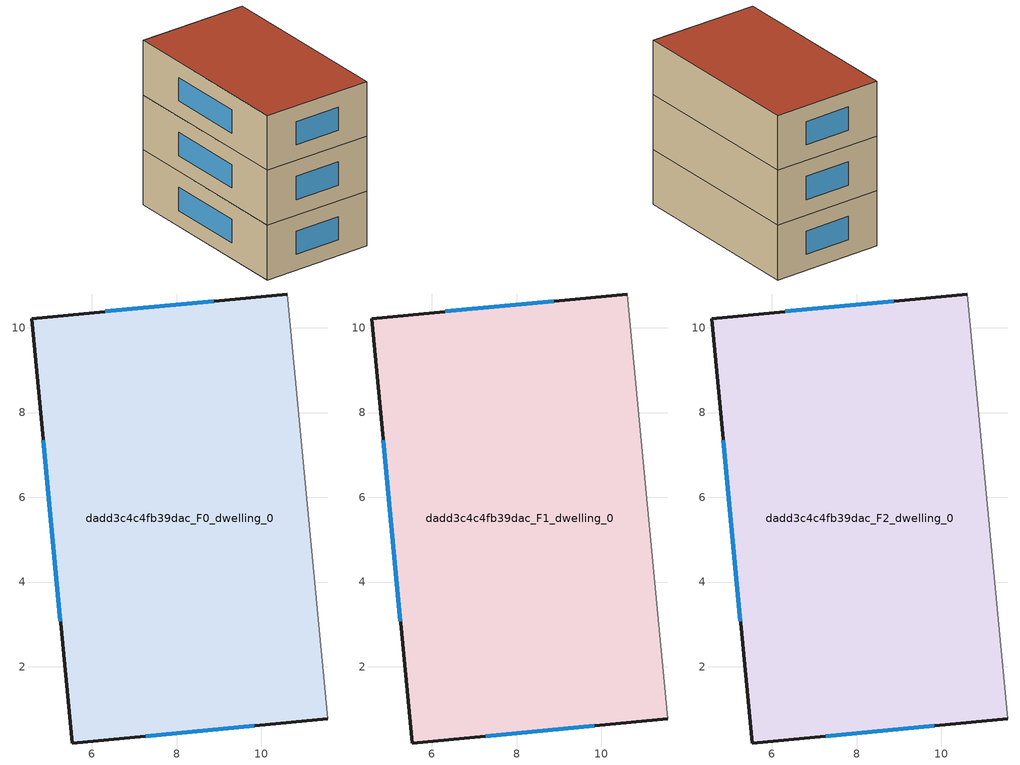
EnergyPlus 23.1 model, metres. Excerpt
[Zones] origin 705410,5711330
dadd3c4c4fb39dac_F0_dwelling_0
 floor ground (EU_floor_Construction): 10.61,10.8 11.57,0.77 5.53,0.2 4.58,10.22 z0
 wall outside (EU_wall_Construction): 10.61,10.8 4.58,10.22 5.53,0.2 11.57,0.77 z0:3
 wall adiabatic (EU_wall_Construction): 11.57,0.77 10.61,10.8 z0:3
 window (EU_Window_Construction): 8.88,10.63 6.31,10.39 / 7.27,0.36 9.84,0.61 / 4.85,7.34 5.26,3.08 z0.86:2.14
dadd3c4c4fb39dac_F1_dwelling_0
 floor to dadd3c4c4fb39dac_F0_dwelling_0 (EU_floor_Construction): 10.61,10.8 11.57,0.77 5.53,0.2 4.58,10.22 z3
 wall outside (EU_wall_Construction): 10.61,10.8 4.58,10.22 5.53,0.2 11.57,0.77 z3:6
 wall adiabatic (EU_wall_Construction): 11.57,0.77 10.61,10.8 z3:6
 window (EU_Window_Construction): 8.88,10.63 6.31,10.39 / 7.27,0.36 9.84,0.61 / 4.85,7.34 5.26,3.08 z3.86:5.14
dadd3c4c4fb39dac_F2_dwelling_0
 floor to dadd3c4c4fb39dac_F1_dwelling_0 (EU_floor_Construction): 10.61,10.8 11.57,0.77 5.53,0.2 4.58,10.22 z6
 wall outside (EU_wall_Construction): 10.61,10.8 4.58,10.22 5.53,0.2 11.57,0.77 z6:9
 wall adiabatic (EU_wall_Construction): 11.57,0.77 10.61,10.8 z6:9
 window (EU_Window_Construction): 8.88,10.63 6.31,10.39 / 7.27,0.36 9.84,0.61 / 4.85,7.34 5.26,3.08 z6.86:8.14
 roof outside (EU_roof_Construction): 11.57,0.77 10.61,10.8 4.58,10.22 5.53,0.2 z9
shading: 11.57,0.77 10.62,10.8 z0:9
[Building]
EU S2 Campaign: North Axis=0; Terrain=City; Solar Distribution=FullExterior
[Site:Location]
London: Latitude=51.5; Longitude=-0.5; Time Zone=0; Elevation=25
[SizingPeriod:WeatherFileDays]
AnnualSizingPeriod: Begin Month=1; Begin Day of Month=1; End Month=12; End Day of Month=31; Day of Week for Start Day=Monday; Use Weather File Daylight Saving Period=No; Use Weather File Rain and Snow Indicators=No
[MATERIAL]
EU_InternalMass_Material: Roughness=MediumRough; Thickness=0.1; Conductivity=1; Density=1800; Specific Heat=900; Thermal Absorptance=0.9; Solar Absorptance=0.7; Visible Absorptance=0.7
[MATERIAL:NOMASS] Roughness=MediumRough; Thermal Absorptance=0.9; Solar Absorptance=0.7; Visible Absorptance=0.7
Name | Thermal Resistance
EU_wall_NoMass | 3.33993
EU_roof_NoMass | 5.24846
EU_floor_NoMass | 4.08214
[WINDOWMATERIAL:SIMPLEGLAZINGSYSTEM]
EU_Window_SimpleGlazing: UFactor=1.72386; Solar Heat Gain Coefficient=0.72; Visible Transmittance=0.72
[CONSTRUCTION]
EU_wall_Construction: EU_wall_NoMass
EU_roof_Construction: EU_roof_NoMass
EU_floor_Construction: EU_floor_NoMass
EU_Window_Construction: EU_Window_SimpleGlazing
EU_InternalMass_Construction: EU_InternalMass_Material
[ZONE] Type=1; Multiplier=1; Ceiling Height=autocalculate; Volume=183.138; Floor Area=autocalculate; Part of Total Floor Area=Yes
dadd3c4c4fb39dac_F0_dwelling_0; dadd3c4c4fb39dac_F1_dwelling_0; dadd3c4c4fb39dac_F2_dwelling_0
[INTERNALMASS] Construction=EU_InternalMass_Construction; Surface Area=61.046
Name | Zone or ZoneList
dadd3c4c4fb39dac_F0_dwelling_0_EU_InternalMass | dadd3c4c4fb39dac_F0_dwelling_0
dadd3c4c4fb39dac_F1_dwelling_0_EU_InternalMass | dadd3c4c4fb39dac_F1_dwelling_0
dadd3c4c4fb39dac_F2_dwelling_0_EU_InternalMass | dadd3c4c4fb39dac_F2_dwelling_0
[OTHEREQUIPMENT] Fuel Type=Electricity; Design Level Calculation Method=Watts/Area; Power per Zone Floor Area=1; Fraction Latent=0; Fraction Radiant=0; Fraction Lost=0; Carbon Dioxide Generation Rate=0; EndUse Subcategory=EU_Step8_InternalGains
Name | Zone or ZoneList or Space or SpaceList | Schedule
EU_Step8_InternalGain_dadd3c4c4fb39dac_F0_dwelling_0_f000 | dadd3c4c4fb39dac_F0_dwelling_0 | EU_Step8_GainSchedule_dadd3c4c4fb39dac_F0_dwelling_0_f000
EU_Step8_InternalGain_dadd3c4c4fb39dac_F1_dwelling_0_f000 | dadd3c4c4fb39dac_F1_dwelling_0 | EU_Step8_GainSchedule_dadd3c4c4fb39dac_F1_dwelling_0_f000
EU_Step8_InternalGain_dadd3c4c4fb39dac_F2_dwelling_0_f000 | dadd3c4c4fb39dac_F2_dwelling_0 | EU_Step8_GainSchedule_dadd3c4c4fb39dac_F2_dwelling_0_f000
[ZONEVENTILATION:DESIGNFLOWRATE] Schedule=EU_AlwaysOn; Design Flow Rate Calculation Method=AirChanges/Hour; Air Changes per Hour=0.453648; Ventilation Type=Natural; Fan Pressure Rise=0; Fan Total Efficiency=1; Constant Term Coefficient=1; Temperature Term Coefficient=0; Velocity Term Coefficient=0; Velocity Squared Term Coefficient=0; Minimum Indoor Temperature=-100; Maximum Indoor Temperature=100; Delta Temperature=-100; Minimum Outdoor Temperature=-100; Maximum Outdoor Temperature=100; Maximum Wind Speed=40
Name | Zone or ZoneList or Space or SpaceList
EU_ConstantAir_dadd3c4c4fb39dac_F0_dwelling_0 | dadd3c4c4fb39dac_F0_dwelling_0
EU_ConstantAir_dadd3c4c4fb39dac_F1_dwelling_0 | dadd3c4c4fb39dac_F1_dwelling_0
EU_ConstantAir_dadd3c4c4fb39dac_F2_dwelling_0 | dadd3c4c4fb39dac_F2_dwelling_0
[HVACTEMPLATE:THERMOSTAT] Constant Heating Setpoint=20; Constant Cooling Setpoint=50
EU_HeatOnly_dadd3c4c4fb39dac_F0_dwelling_0; EU_HeatOnly_dadd3c4c4fb39dac_F1_dwelling_0; EU_HeatOnly_dadd3c4c4fb39dac_F2_dwelling_0
[HVACTEMPLATE:ZONE:IDEALLOADSAIRSYSTEM] System Availability Schedule=EU_AlwaysOn; Maximum Heating Supply Air Temperature=50; Minimum Cooling Supply Air Temperature=13; Maximum Heating Supply Air Humidity Ratio=0.0156; Minimum Cooling Supply Air Humidity Ratio=0.0077; Heating Limit=NoLimit; Cooling Limit=NoLimit; Heating Availability Schedule=EU_AlwaysOn; Cooling Availability Schedule=EU_CoolingOff; Dehumidification Control Type=ConstantSensibleHeatRatio; Cooling Sensible Heat Ratio=0.7; Dehumidification Setpoint=60; Humidification Control Type=None; Humidification Setpoint=30; Outdoor Air Method=None; Outdoor Air Flow Rate per Person=0.00944; Outdoor Air Flow Rate per Zone Floor Area=0; Outdoor Air Flow Rate per Zone=0; Demand Controlled Ventilation Type=None; Outdoor Air Economizer Type=NoEconomizer; Heat Recovery Type=None; Sensible Heat Recovery Effectiveness=0.7; Latent Heat Recovery Effectiveness=0.65
Name | Template Thermostat
dadd3c4c4fb39dac_F0_dwelling_0 | EU_HeatOnly_dadd3c4c4fb39dac_F0_dwelling_0
dadd3c4c4fb39dac_F1_dwelling_0 | EU_HeatOnly_dadd3c4c4fb39dac_F1_dwelling_0
dadd3c4c4fb39dac_F2_dwelling_0 | EU_HeatOnly_dadd3c4c4fb39dac_F2_dwelling_0
[SIZING:ZONE] Zone Cooling Design Supply Air Temperature Input Method=SupplyAirTemperature; Zone Cooling Design Supply Air Temperature=13; Zone Heating Design Supply Air Temperature Input Method=SupplyAirTemperature; Zone Heating Design Supply Air Temperature=50; Zone Cooling Design Supply Air Humidity Ratio=0.008; Zone Heating Design Supply Air Humidity Ratio=0.008; Cooling Design Air Flow Method=DesignDay; Cooling Design Air Flow Rate=0; Cooling Minimum Air Flow per Zone Floor Area=0.000762; Cooling Minimum Air Flow=0; Cooling Minimum Air Flow Fraction=0.2; Heating Design Air Flow Method=DesignDay; Heating Design Air Flow Rate=0; Heating Maximum Air Flow per Zone Floor Area=0.002032; Heating Maximum Air Flow=0.141576; Heating Maximum Air Flow Fraction=0.3; Account for Dedicated Outdoor Air System=No; Dedicated Outdoor Air System Control Strategy=NeutralSupplyAir; Dedicated Outdoor Air Low Setpoint Temperature for Design=autosize; Dedicated Outdoor Air High Setpoint Temperature for Design=autosize; Zone Load Sizing Method=Sensible Load Only No Latent Load; Zone Latent Cooling Design Supply Air Humidity Ratio Input Method=HumidityRatioDifference; Zone Cooling Design Supply Air Humidity Ratio Difference=0.005; Zone Latent Heating Design Supply Air Humidity Ratio Input Method=HumidityRatioDifference; Zone Humidification Design Supply Air Humidity Ratio Difference=0.005
dadd3c4c4fb39dac_F0_dwelling_0; dadd3c4c4fb39dac_F1_dwelling_0; dadd3c4c4fb39dac_F2_dwelling_0
[SCHEDULE:CONSTANT]
Name | Hourly Value
EU_AlwaysOn | 1
EU_CoolingOff | 0
[SCHEDULE:FILE] Column Number=1; Rows to Skip at Top=0; Number of Hours of Data=8760; Column Separator=Comma; Interpolate to Timestep=No; Minutes per Item=60; Adjust Schedule for Daylight Savings=Yes
Name | File
EU_Step8_GainSchedule_dadd3c4c4fb39dac_F0_dwelling_0_f000 | ../../schedules/dadd3c4c4fb39dac/dadd3c4c4fb39dac_F0_dwelling_0_f000_gain.csv
EU_Step8_GainSchedule_dadd3c4c4fb39dac_F1_dwelling_0_f000 | ../../schedules/dadd3c4c4fb39dac/dadd3c4c4fb39dac_F1_dwelling_0_f000_gain.csv
EU_Step8_GainSchedule_dadd3c4c4fb39dac_F2_dwelling_0_f000 | ../../schedules/dadd3c4c4fb39dac/dadd3c4c4fb39dac_F2_dwelling_0_f000_gain.csv
